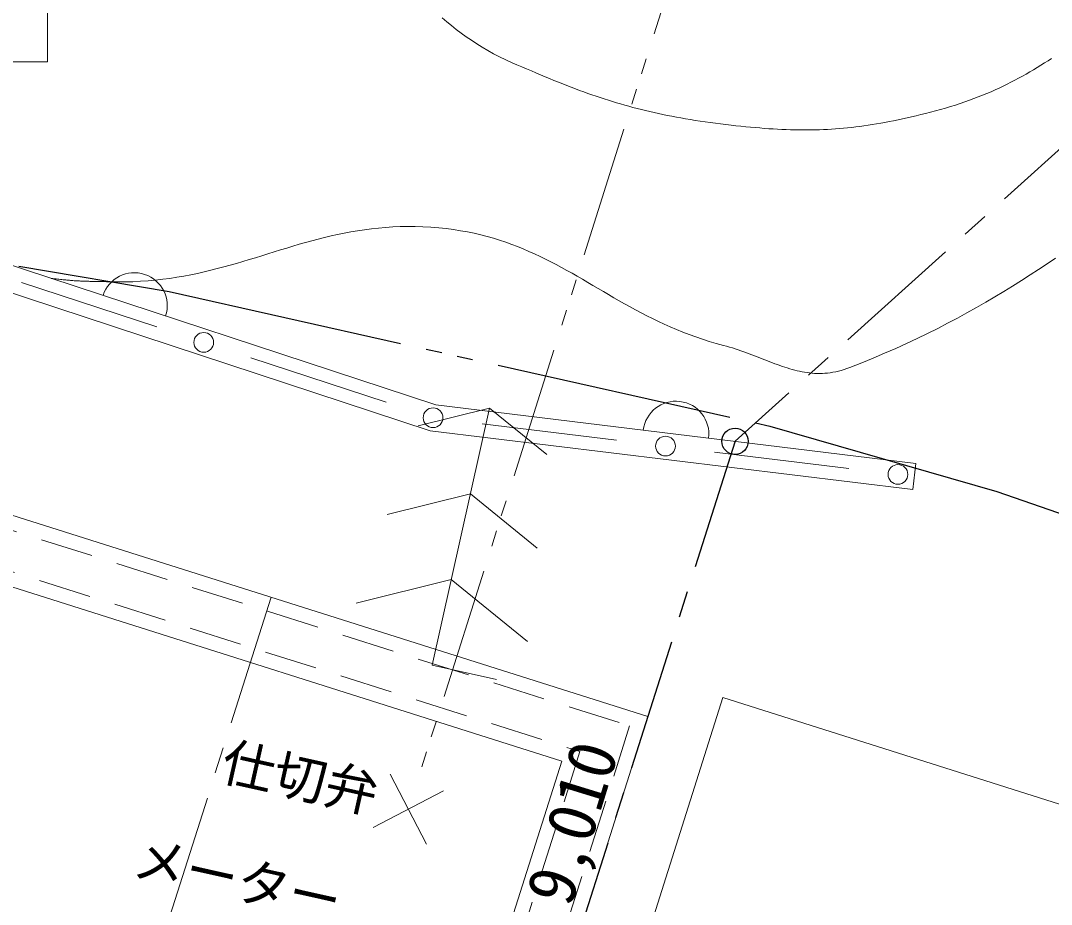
# Model space of a CAD drawing. Units: millimetres, scale not verified. Extents: x -56617 to 56645, y -39182 to 40051.
# Drawn here: x 37993 to 45818, y 226 to 6937 of the extents above; entities that cross this region are included whole.
import ezdxf
from ezdxf.enums import TextEntityAlignment as Align

# ---------------------------------------------------------------- set-up
doc = ezdxf.new("R2010")
doc.units = ezdxf.units.MM
doc.header["$LTSCALE"] = 200
for name, pattern in [('CHAIN1', [8, 5, -1, 1, -1]), ('DASHED2', [3, 2, -1]), ('DOUBLE_CHAIN1', [8.8, 5, -1, 0.6, -0.6, 0.6, -1]), ('DOUBLE_CHAIN2', [12.8, 9, -1, 0.6, -0.6, 0.6, -1])]:
    doc.linetypes.add(name, pattern=pattern)
for name, color, linetype, lineweight in [('0-2_仕上', 4, 'Continuous', 9), ('0-3_建具', 7, 'Continuous', 18), ('0-8_寸法文字', 4, 'Continuous', 9), ('2-4_その他1', 3, 'DOUBLE_CHAIN1', 18), ('2-F_2-Fﾚｲﾔ', 4, 'Continuous', 9), ('3-4_その他1', 4, 'Continuous', 18), ('3-5_その他2', 6, 'DOUBLE_CHAIN2', 25), ('3-6_その他3', 6, 'CHAIN1', 25), ('3-C_ハッチ4', 3, 'CHAIN1', 18), ('3-F_太線', 3, 'Continuous', 18)]:
    doc.layers.add(name, color=color, linetype=linetype, lineweight=lineweight)
doc.styles.add('ＭＳ ゴシック', font='')
doc.styles.get('ＭＳ ゴシック').set_extended_font_data('MS Gothic')

msp = doc.modelspace()

# ---------------------------------------------------------------- linework, layer by layer
at = {"layer": '0-2_仕上'}
for p, q in [((41146, 4019.1), (34192.4, 6306.9)), ((34129.9, 6116.9), (41102.2, 3823)), ((37999.2, 4949.2), (39027.3, 4610.9)), ((39739.8, 4376.5), (40767.9, 4038.2)), ((41010.8, 3858.7), (41553.3, 3993.8)), ((41553.3, 3993.8), (41117.6, 2041.8)), ((44789.7, 3574.6), (41146, 4019.1)), ((41553.3, 3993.8), (41986.8, 3640.9)), ((41496.4, 3875.6), (42516.4, 3751.2)), ((41102.2, 3823), (44765.5, 3376.1)), ((43260.8, 3660.4), (44280.8, 3536)), ((44789.7, 3574.6), (44765.5, 3376.1)), ((40775.2, 3185.5), (41408, 3343.1)), ((41408, 3343.1), (41913.8, 2931.4)), ((40539.5, 2512.4), (41262.8, 2692.5)), ((41262.8, 2692.5), (41840.8, 2221.9)), ((41117.6, 2041.8), (41605.6, 1932.9))]:
    msp.add_line(p, q, dxfattribs=at)
msp.add_lwpolyline([(48385.3, -2115.1), (42659.7, -301), (43324.2, 1796.2), (49049.8, -17.9)], close=True, dxfattribs=at)
for centre in [(39383.5, 4493.7), (41124.1, 3921), (42888.6, 3705.8), (44653.1, 3490.6)]:
    msp.add_circle(centre, 75, dxfattribs=at)
for centre, start, end in [((38856.6, 4772.3), 341.78828, 161.78828), ((42967.9, 3796.9), 353.04538, 173.04538)]:
    msp.add_arc(centre, 250, start, end, dxfattribs=at)
at = {"layer": '0-3_建具'}
for p, q in [((10703.3, 11807.5), (42754.2, 1652.6)), ((19617.7, 8437.6), (42101.4, 1313.9)), ((42754.2, 1652.6), (40769.5, -4611.7)), ((42101.4, 1313.9), (40249.5, -4531.3))]:
    msp.add_line(p, q, dxfattribs=at)
at = {"layer": '0-3_建具', "linetype": 'DASHED2'}
for p, q in [((10697.5, 11693.9), (42616.1, 1580.9)), ((10681.9, 11384.2), (42239.5, 1385.6)), ((42616.1, 1580.9), (40659.5, -4594.7)), ((42239.5, 1385.6), (40359.5, -4548.3))]:
    msp.add_line(p, q, dxfattribs=at)
at = {"layer": '0-8_寸法文字'}
for p, q in [((41229, 6928.1), (41194.4, 6957.5)), ((41264.5, 6899), (41229, 6928.1)), ((41300.7, 6870.3), (41264.5, 6899)), ((41337.9, 6842.1), (41300.7, 6870.3)), ((41376, 6814.5), (41337.9, 6842.1)), ((41415.1, 6787.4), (41376, 6814.5)), ((41455.4, 6760.9), (41415.1, 6787.4)), ((41496.8, 6735.1), (41455.4, 6760.9)), ((41539.4, 6710), (41496.8, 6735.1)), ((41583.4, 6685.6), (41539.4, 6710)), ((41628.7, 6662.1), (41583.4, 6685.6)), ((41675.4, 6639.3), (41628.7, 6662.1)), ((41723.7, 6617.5), (41675.4, 6639.3)), ((41761.2, 6601.2), (41723.7, 6617.5)), ((41798.1, 6585.2), (41761.2, 6601.2)), ((41834.5, 6569.6), (41798.1, 6585.2)), ((45709.5, 6580.7), (45681.7, 6564)), ((45737.1, 6597.7), (45709.5, 6580.7)), ((45764.7, 6615), (45737.1, 6597.7)), ((45792.2, 6632.5), (45764.7, 6615)), ((45819.6, 6650.3), (45792.2, 6632.5)), ((41870.3, 6554.4), (41834.5, 6569.6)), ((41905.5, 6539.4), (41870.3, 6554.4)), ((41940.3, 6524.8), (41905.5, 6539.4)), ((41974.7, 6510.5), (41940.3, 6524.8)), ((42008.6, 6496.6), (41974.7, 6510.5)), ((42042.1, 6482.9), (42008.6, 6496.6)), ((45568.9, 6499.6), (45540.1, 6484.1)), ((45597.4, 6515.3), (45568.9, 6499.6)), ((45625.7, 6531.3), (45597.4, 6515.3)), ((45653.8, 6547.5), (45625.7, 6531.3)), ((45681.7, 6564), (45653.8, 6547.5)), ((42075.3, 6469.6), (42042.1, 6482.9)), ((42108.1, 6456.5), (42075.3, 6469.6)), ((42140.5, 6443.8), (42108.1, 6456.5)), ((42172.8, 6431.4), (42140.5, 6443.8)), ((42204.7, 6419.3), (42172.8, 6431.4)), ((42236.4, 6407.4), (42204.7, 6419.3)), ((45421.4, 6425), (45390.7, 6410.9)), ((45451.6, 6439.4), (45421.4, 6425)), ((45481.5, 6454), (45451.6, 6439.4)), ((45510.9, 6469), (45481.5, 6454)), ((45540.1, 6484.1), (45510.9, 6469)), ((42268, 6395.9), (42236.4, 6407.4)), ((42299.3, 6384.6), (42268, 6395.9)), ((42330.6, 6373.6), (42299.3, 6384.6)), ((42361.7, 6362.8), (42330.6, 6373.6)), ((42392.7, 6352.4), (42361.7, 6362.8)), ((42423.7, 6342.2), (42392.7, 6352.4)), ((42454.7, 6332.2), (42423.7, 6342.2)), ((45229.6, 6344.2), (45195.6, 6331.7)), ((45262.9, 6357), (45229.6, 6344.2)), ((45295.7, 6370.1), (45262.9, 6357)), ((45327.9, 6383.4), (45295.7, 6370.1)), ((45359.5, 6397), (45327.9, 6383.4)), ((45390.7, 6410.9), (45359.5, 6397)), ((42485.7, 6322.5), (42454.7, 6332.2)), ((42516.7, 6313), (42485.7, 6322.5)), ((42547.8, 6303.8), (42516.7, 6313)), ((42578.9, 6294.8), (42547.8, 6303.8)), ((42610.2, 6286.1), (42578.9, 6294.8)), ((42641.7, 6277.6), (42610.2, 6286.1)), ((42673.3, 6269.3), (42641.7, 6277.6)), ((42705.2, 6261.2), (42673.3, 6269.3)), ((42737.3, 6253.3), (42705.2, 6261.2)), ((44976.7, 6262.2), (44937.4, 6251.5)), ((45015.1, 6273.1), (44976.7, 6262.2)), ((45052.7, 6284.3), (45015.1, 6273.1)), ((45089.5, 6295.7), (45052.7, 6284.3)), ((45125.6, 6307.4), (45089.5, 6295.7)), ((45160.9, 6319.4), (45125.6, 6307.4)), ((45195.6, 6331.7), (45160.9, 6319.4)), ((42769.6, 6245.7), (42737.3, 6253.3)), ((42802.3, 6238.2), (42769.6, 6245.7)), ((42835.2, 6231), (42802.3, 6238.2)), ((42868.6, 6223.9), (42835.2, 6231)), ((42902.3, 6217), (42868.6, 6223.9)), ((42936.4, 6210.3), (42902.3, 6217)), ((42971, 6203.8), (42936.4, 6210.3)), ((43006, 6197.5), (42971, 6203.8)), ((43041.6, 6191.4), (43006, 6197.5)), ((43077.6, 6185.4), (43041.6, 6191.4)), ((43114.3, 6179.5), (43077.6, 6185.4)), ((44653.6, 6183.5), (44620.2, 6176.5)), ((44687.4, 6190.7), (44653.6, 6183.5)), ((44721.7, 6198.4), (44687.4, 6190.7)), ((44756.4, 6206.3), (44721.7, 6198.4)), ((44791.5, 6214.6), (44756.4, 6206.3)), ((44827.2, 6223.3), (44791.5, 6214.6)), ((44863.3, 6232.4), (44827.2, 6223.3)), ((44900.1, 6241.8), (44863.3, 6232.4)), ((44937.4, 6251.5), (44900.1, 6241.8)), ((43151.5, 6173.9), (43114.3, 6179.5)), ((43189.3, 6168.3), (43151.5, 6173.9)), ((43227.8, 6163), (43189.3, 6168.3)), ((43267, 6157.7), (43227.8, 6163)), ((43306.9, 6152.6), (43267, 6157.7)), ((43347.5, 6147.7), (43306.9, 6152.6)), ((43385.8, 6143.2), (43347.5, 6147.7)), ((43423.4, 6138.9), (43385.8, 6143.2)), ((43460.5, 6134.9), (43423.4, 6138.9)), ((43497.1, 6131.2), (43460.5, 6134.9)), ((43533, 6127.7), (43497.1, 6131.2)), ((43568.5, 6124.4), (43533, 6127.7)), ((43603.5, 6121.4), (43568.5, 6124.4)), ((43638, 6118.7), (43603.5, 6121.4)), ((43672.1, 6116.2), (43638, 6118.7)), ((43705.8, 6114), (43672.1, 6116.2)), ((43739, 6112.1), (43705.8, 6114)), ((43772, 6110.4), (43739, 6112.1)), ((43804.6, 6109), (43772, 6110.4)), ((43836.9, 6107.9), (43804.6, 6109)), ((43868.9, 6107), (43836.9, 6107.9)), ((43900.6, 6106.5), (43868.9, 6107)), ((43932.1, 6106.2), (43900.6, 6106.5)), ((43963.4, 6106.2), (43932.1, 6106.2)), ((43994.6, 6106.4), (43963.4, 6106.2)), ((44025.6, 6107), (43994.6, 6106.4)), ((44056.4, 6107.9), (44025.6, 6107)), ((44087.2, 6109), (44056.4, 6107.9)), ((44117.9, 6110.5), (44087.2, 6109)), ((44148.5, 6112.3), (44117.9, 6110.5)), ((44179.2, 6114.3), (44148.5, 6112.3)), ((44209.8, 6116.7), (44179.2, 6114.3)), ((44240.4, 6119.4), (44209.8, 6116.7)), ((44271.2, 6122.4), (44240.4, 6119.4)), ((44301.9, 6125.7), (44271.2, 6122.4)), ((44332.9, 6129.3), (44301.9, 6125.7)), ((44363.9, 6133.2), (44332.9, 6129.3)), ((44395.1, 6137.5), (44363.9, 6133.2)), ((44426.5, 6142.1), (44395.1, 6137.5)), ((44458.1, 6147), (44426.5, 6142.1)), ((44489.9, 6152.2), (44458.1, 6147)), ((44522, 6157.8), (44489.9, 6152.2)), ((44554.4, 6163.7), (44522, 6157.8)), ((44587.1, 6170), (44554.4, 6163.7)), ((44620.2, 6176.5), (44587.1, 6170)), ((40449.9, 5323.2), (40399.9, 5312.9)), ((40500.5, 5332.8), (40449.9, 5323.2)), ((40551.7, 5341.5), (40500.5, 5332.8)), ((40603.5, 5349.2), (40551.7, 5341.5)), ((40656, 5356), (40603.5, 5349.2)), ((40709.3, 5361.8), (40656, 5356)), ((40763.4, 5366.5), (40709.3, 5361.8)), ((40818.3, 5370), (40763.4, 5366.5)), ((40874.1, 5372.2), (40818.3, 5370)), ((40930.9, 5373.2), (40874.1, 5372.2)), ((40988.6, 5372.8), (40930.9, 5373.2)), ((41047.4, 5371), (40988.6, 5372.8)), ((41107.3, 5367.7), (41047.4, 5371)), ((41168.4, 5362.9), (41107.3, 5367.7)), ((41224.5, 5357.1), (41168.4, 5362.9)), ((41279.3, 5350), (41224.5, 5357.1)), ((41332.8, 5341.7), (41279.3, 5350)), ((41385, 5332.3), (41332.8, 5341.7)), ((41436.1, 5321.8), (41385, 5332.3)), ((41486, 5310.2), (41436.1, 5321.8)), ((40156.1, 5251.8), (40108.3, 5238.1)), ((40204.2, 5265.1), (40156.1, 5251.8)), ((40252.5, 5277.9), (40204.2, 5265.1)), ((40301.2, 5290.2), (40252.5, 5277.9)), ((40350.3, 5301.9), (40301.2, 5290.2)), ((40399.9, 5312.9), (40350.3, 5301.9)), ((41534.9, 5297.6), (41486, 5310.2)), ((41582.8, 5284), (41534.9, 5297.6)), ((41629.7, 5269.5), (41582.8, 5284)), ((41675.7, 5254.1), (41629.7, 5269.5)), ((41720.9, 5237.9), (41675.7, 5254.1)), ((39871.2, 5166), (39823.8, 5151.3)), ((39918.5, 5180.7), (39871.2, 5166)), ((39965.9, 5195.4), (39918.5, 5180.7)), ((40013.2, 5209.8), (39965.9, 5195.4)), ((40060.7, 5224.1), (40013.2, 5209.8)), ((40108.3, 5238.1), (40060.7, 5224.1)), ((41765.3, 5220.9), (41720.9, 5237.9)), ((41809, 5203.2), (41765.3, 5220.9)), ((41852, 5184.8), (41809, 5203.2)), ((41894.4, 5165.7), (41852, 5184.8)), ((41936.3, 5146.1), (41894.4, 5165.7)), ((39632.7, 5093.6), (39584.3, 5079.8)), ((39680.8, 5107.7), (39632.7, 5093.6)), ((39728.7, 5122.1), (39680.8, 5107.7)), ((39776.3, 5136.7), (39728.7, 5122.1)), ((39823.8, 5151.3), (39776.3, 5136.7)), ((41977.7, 5125.8), (41936.3, 5146.1)), ((42018.6, 5105.1), (41977.7, 5125.8)), ((42059.2, 5083.9), (42018.6, 5105.1)), ((45785.4, 5090.6), (45721, 5047.8)), ((45849.4, 5133.7), (45785.4, 5090.6)), ((39335.9, 5017.5), (39284.6, 5006.9)), ((39386.6, 5028.8), (39335.9, 5017.5)), ((39436.7, 5040.8), (39386.6, 5028.8)), ((39486.4, 5053.3), (39436.7, 5040.8)), ((39535.5, 5066.3), (39486.4, 5053.3)), ((39584.3, 5079.8), (39535.5, 5066.3)), ((42099.4, 5062.2), (42059.2, 5083.9)), ((42139.4, 5040.2), (42099.4, 5062.2)), ((42179.2, 5017.9), (42139.4, 5040.2)), ((42218.8, 4995.3), (42179.2, 5017.9)), ((45721, 5047.8), (45655.9, 5005.2)), ((38238.6, 4978.1), (38226.3, 4979.7)), ((38250.6, 4976.6), (38238.6, 4978.1)), ((38262.2, 4975.2), (38250.6, 4976.6)), ((38273.6, 4973.9), (38262.2, 4975.2)), ((38284.6, 4972.6), (38273.6, 4973.9)), ((38295.4, 4971.4), (38284.6, 4972.6)), ((38305.9, 4970.2), (38295.4, 4971.4)), ((38316.1, 4969.1), (38305.9, 4970.2)), ((38326.1, 4968.1), (38316.1, 4969.1)), ((38335.9, 4967.2), (38326.1, 4968.1)), ((38345.5, 4966.3), (38335.9, 4967.2)), ((38354.9, 4965.5), (38345.5, 4966.3)), ((38364.1, 4964.7), (38354.9, 4965.5)), ((38373.1, 4963.9), (38364.1, 4964.7)), ((38381.9, 4963.3), (38373.1, 4963.9)), ((38390.6, 4962.6), (38381.9, 4963.3)), ((38399.2, 4962), (38390.6, 4962.6)), ((38407.6, 4961.5), (38399.2, 4962)), ((38416, 4961), (38407.6, 4961.5)), ((38424.2, 4960.5), (38416, 4961)), ((38432.3, 4960.1), (38424.2, 4960.5)), ((38440.4, 4959.7), (38432.3, 4960.1)), ((38448.4, 4959.3), (38440.4, 4959.7)), ((38456.4, 4959), (38448.4, 4959.3)), ((38464.3, 4958.7), (38456.4, 4959)), ((38472.2, 4958.4), (38464.3, 4958.7)), ((38480.1, 4958.1), (38472.2, 4958.4)), ((38488, 4957.9), (38480.1, 4958.1)), ((38495.9, 4957.6), (38488, 4957.9)), ((38503.8, 4957.4), (38495.9, 4957.6)), ((38511.8, 4957.2), (38503.8, 4957.4)), ((38519.8, 4957), (38511.8, 4957.2)), ((38527.9, 4956.9), (38519.8, 4957)), ((38536.1, 4956.7), (38527.9, 4956.9)), ((38544.4, 4956.5), (38536.1, 4956.7)), ((38552.8, 4956.4), (38544.4, 4956.5)), ((38561.2, 4956.2), (38552.8, 4956.4)), ((38569.9, 4956), (38561.2, 4956.2)), ((38578.6, 4955.9), (38569.9, 4956)), ((38587.5, 4955.7), (38578.6, 4955.9)), ((38596.6, 4955.5), (38587.5, 4955.7)), ((38605.9, 4955.3), (38596.6, 4955.5)), ((38615.3, 4955.1), (38605.9, 4955.3)), ((38625, 4954.8), (38615.3, 4955.1)), ((38634.9, 4954.6), (38625, 4954.8)), ((38645, 4954.3), (38634.9, 4954.6)), ((38655.4, 4954), (38645, 4954.3)), ((38666, 4953.7), (38655.4, 4954)), ((38727.3, 4952.5), (38666, 4953.7)), ((38787.4, 4952.7), (38727.3, 4952.5)), ((38846.4, 4954.3), (38787.4, 4952.7)), ((38904.3, 4957.1), (38846.4, 4954.3)), ((38961.3, 4961.1), (38904.3, 4957.1)), ((39017.3, 4966.3), (38961.3, 4961.1)), ((39072.4, 4972.5), (39017.3, 4966.3)), ((39126.6, 4979.7), (39072.4, 4972.5)), ((39180, 4987.9), (39126.6, 4979.7)), ((39232.7, 4997), (39180, 4987.9)), ((39284.6, 5006.9), (39232.7, 4997)), ((42258.3, 4972.4), (42218.8, 4995.3)), ((42297.8, 4949.4), (42258.3, 4972.4)), ((42337.3, 4926.2), (42297.8, 4949.4)), ((45590.2, 4963.1), (45523.7, 4921.2)), ((45655.9, 5005.2), (45590.2, 4963.1)), ((42376.9, 4902.9), (42337.3, 4926.2)), ((42416.7, 4879.5), (42376.9, 4902.9)), ((42456.6, 4856.1), (42416.7, 4879.5)), ((42496.8, 4832.8), (42456.6, 4856.1)), ((45456.4, 4879.7), (45388.2, 4838.6)), ((45523.7, 4921.2), (45456.4, 4879.7)), ((42537.3, 4809.5), (42496.8, 4832.8)), ((42578.2, 4786.4), (42537.3, 4809.5)), ((42619.5, 4763.5), (42578.2, 4786.4)), ((45318.9, 4797.8), (45248.6, 4757.4)), ((45388.2, 4838.6), (45318.9, 4797.8)), ((42661.2, 4740.7), (42619.5, 4763.5)), ((42703.5, 4718.2), (42661.2, 4740.7)), ((42746.4, 4696.1), (42703.5, 4718.2)), ((42790, 4674.3), (42746.4, 4696.1)), ((45177.1, 4717.3), (45104.3, 4677.6)), ((45248.6, 4757.4), (45177.1, 4717.3)), ((42834.3, 4652.8), (42790, 4674.3)), ((42879.3, 4631.9), (42834.3, 4652.8)), ((42925.2, 4611.4), (42879.3, 4631.9)), ((45030.2, 4638.3), (44954.6, 4599.4)), ((45104.3, 4677.6), (45030.2, 4638.3)), ((42971.9, 4591.4), (42925.2, 4611.4)), ((43019.6, 4572.1), (42971.9, 4591.4)), ((43068.3, 4553.3), (43019.6, 4572.1)), ((43118, 4535.3), (43068.3, 4553.3)), ((44877.5, 4560.9), (44798.8, 4522.8)), ((44954.6, 4599.4), (44877.5, 4560.9)), ((43168.9, 4517.9), (43118, 4535.3)), ((43220.9, 4501.3), (43168.9, 4517.9)), ((43274.2, 4485.6), (43220.9, 4501.3)), ((43328.7, 4470.6), (43274.2, 4485.6)), ((43351.5, 4464.5), (43328.7, 4470.6)), ((43374, 4458), (43351.5, 4464.5)), ((44718.4, 4485), (44636.2, 4447.7)), ((44798.8, 4522.8), (44718.4, 4485)), ((43396.2, 4451.3), (43374, 4458)), ((43418.1, 4444.4), (43396.2, 4451.3)), ((43439.7, 4437.3), (43418.1, 4444.4)), ((43461, 4430.1), (43439.7, 4437.3)), ((43482, 4422.7), (43461, 4430.1)), ((43502.8, 4415.2), (43482, 4422.7)), ((43523.4, 4407.5), (43502.8, 4415.2)), ((43543.8, 4399.9), (43523.4, 4407.5)), ((43563.9, 4392.1), (43543.8, 4399.9)), ((43583.9, 4384.4), (43563.9, 4392.1)), ((43603.6, 4376.6), (43583.9, 4384.4)), ((44552.1, 4410.8), (44466.1, 4374.4)), ((44636.2, 4447.7), (44552.1, 4410.8)), ((43623.3, 4368.9), (43603.6, 4376.6)), ((43642.7, 4361.3), (43623.3, 4368.9)), ((43662, 4353.7), (43642.7, 4361.3)), ((43681.2, 4346.2), (43662, 4353.7)), ((43700.3, 4338.9), (43681.2, 4346.2)), ((43719.3, 4331.7), (43700.3, 4338.9)), ((43738.2, 4324.7), (43719.3, 4331.7)), ((43757, 4317.9), (43738.2, 4324.7)), ((43775.8, 4311.3), (43757, 4317.9)), ((43794.5, 4305), (43775.8, 4311.3)), ((43813.2, 4299), (43794.5, 4305)), ((44378, 4338.4), (44287.8, 4302.8)), ((44466.1, 4374.4), (44378, 4338.4)), ((43831.9, 4293.3), (43813.2, 4299)), ((43850.5, 4287.9), (43831.9, 4293.3)), ((43869.2, 4282.8), (43850.5, 4287.9)), ((43887.9, 4278.2), (43869.2, 4282.8)), ((43906.7, 4273.9), (43887.9, 4278.2)), ((43925.5, 4270.1), (43906.7, 4273.9)), ((43944.3, 4266.7), (43925.5, 4270.1)), ((43963.3, 4263.8), (43944.3, 4266.7)), ((43982.3, 4261.4), (43963.3, 4263.8)), ((44001.4, 4259.5), (43982.3, 4261.4)), ((44020.7, 4258.2), (44001.4, 4259.5)), ((44040, 4257.5), (44020.7, 4258.2)), ((44059.6, 4257.3), (44040, 4257.5)), ((44079.2, 4257.8), (44059.6, 4257.3)), ((44099.1, 4259), (44079.2, 4257.8)), ((44119.1, 4260.8), (44099.1, 4259)), ((44139.4, 4263.3), (44119.1, 4260.8)), ((44159.8, 4266.6), (44139.4, 4263.3)), ((44180.5, 4270.6), (44159.8, 4266.6)), ((44201.4, 4275.4), (44180.5, 4270.6)), ((44222.6, 4281), (44201.4, 4275.4)), ((44244, 4287.4), (44222.6, 4281)), ((44265.8, 4294.6), (44244, 4287.4)), ((44287.8, 4302.8), (44265.8, 4294.6))]:
    msp.add_line(p, q, dxfattribs=at)
at = {"layer": '2-4_その他1', "linetype": 'Continuous'}
for p, q in [((40798.6, 1215), (41074.9, 682.4)), ((40670.4, 810.5), (41203, 1086.8))]:
    msp.add_line(p, q, dxfattribs=at)
at = {"layer": '2-4_その他1'}
msp.add_lwpolyline([(52376.2, 11195.2), (44699, 12823.2), (41027.3, 1234.6)], dxfattribs=at)
at = {"layer": '3-4_その他1', "color": 7}
msp.add_lwpolyline([(36397.2, 6622.8), (38197.2, 6622.8), (38197.2, 7422.8), (36397.2, 7422.8)], close=True, dxfattribs=at)
at = {"layer": '3-5_その他2'}
for points in [[(31756.7, 5976.1), (35453.7, 5493), (39121.6, 4880.2)], [(39121.6, 4880.2), (43680.9, 3856.7), (45403, 3361.6)], [(45403, 3361.6), (48016, 2456.5), (50598.3, 1474.1)]]:
    msp.add_lwpolyline(points, dxfattribs=at)
at = {"layer": '3-6_その他3'}
for p, q in [((53337, 12677.2), (43416.3, 3742.2)), ((43416.3, 3742.2), (40769.5, -4611.7))]:
    msp.add_line(p, q, dxfattribs=at)
at = {"layer": '3-6_その他3', "linetype": 'Continuous'}
msp.add_circle((43416.3, 3742.2), 100, dxfattribs=at)
at = {"layer": '3-C_ハッチ4'}
msp.add_lwpolyline([(39894.3, 2558.7), (36898.7, -6896.1), (41170.6, -8099.9)], dxfattribs=at)

# ---------------------------------------------------------------- texts
at = {"layer": '2-F_2-Fﾚｲﾔ', "style": 'ＭＳ ゴシック'}
for s, p in [('仕切弁', (39479.1, 1089.7)), ('メーター', (38809.6, 362.6))]:
    msp.add_text(s, height=293.3, rotation=347.417, dxfattribs=at).set_placement(p, align=Align.BOTTOM_LEFT)
at = {"layer": '3-F_太線', "style": 'ＭＳ ゴシック'}
msp.add_text('隣地境界線\u30009,010', height=366.6, rotation=72.916, dxfattribs=at).set_placement((41393.6, -2702.9), align=Align.BOTTOM_LEFT)

doc.saveas('drawing.dxf')
